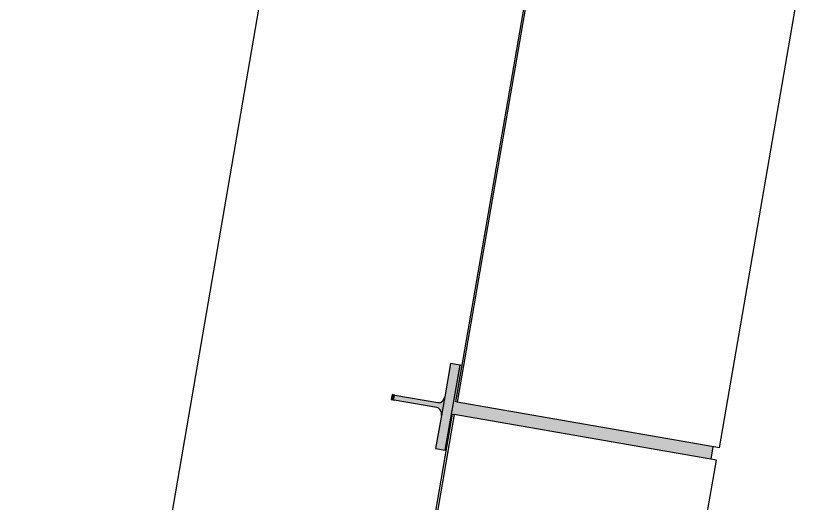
# Model space of a CAD drawing. Header units: metres. Extents: x -1164 to -1017, y 3 to 563.
# Drawn here: x -1069.359 to -1067.76, y 539.705 to 540.677 of the extents above; entities that cross this region are included whole.
import ezdxf

# ---------------------------------------------------------------- set-up
doc = ezdxf.new("R2010")
doc.units = ezdxf.units.M
doc.layers.add('A-DETL-GENF', color=7, linetype='Continuous', lineweight=9)
doc.layers.add('A-GENM', color=7, linetype='Continuous', lineweight=35)

# ---------------------------------------------------------------- blocks, each defined once
blk = doc.blocks.new('BR08_SCREEN_PANEL - NORTH PANEL-5584287-DRG 2873021 - motorway level drainage')
at = {"layer": 'A-GENM', "color": 254, "lineweight": 25, "true_color": 0xd4d4d4}
for p, q in [((-1137.036, 538.7261), (-1136.8364, 539.884)), ((-1136.8335, 539.8835), (-1137.0331, 538.7256)), ((-1136.8364, 539.884), (-1136.8335, 539.8835)), ((-1136.3117, 539.7926), (-1136.8335, 539.8835)), ((-1136.5113, 538.6347), (-1136.3117, 539.7926))]:
    blk.add_line(p, q, dxfattribs=at)
blk = doc.blocks.new('BR08_SCREEN_PANEL - NORTH PANEL-5584288-DRG 2873021 - motorway level drainage')
at = {"layer": 'A-GENM', "color": 254, "lineweight": 25, "true_color": 0xd4d4d4}
for p, q in [((-1136.83, 539.9082), (-1136.6304, 541.0662)), ((-1136.6275, 541.0657), (-1136.8271, 539.9077)), ((-1136.3054, 539.8168), (-1136.1057, 540.9748)), ((-1136.8271, 539.9077), (-1136.83, 539.9082)), ((-1136.3054, 539.8168), (-1136.8271, 539.9077))]:
    blk.add_line(p, q, dxfattribs=at)
blk = doc.blocks.new('BR08_GEN_POST_0 - 360UB_BASE-TRANS-5584171-DRG 2873021 - motorway level drainage')
at = {"layer": 'A-GENM', "lineweight": 25, "true_color": 0xcbc2be}
for points in [[(-0.019, 0.5432), (0.0129, 0.5444), (0.0078, 0.548), (0.0054, 0.5523), (0.005, 0.5549), (0.005, 0.6412), (-0.005, 0.6412), (-0.0061, 0.5504), (-0.0081, 0.5476), (-0.0138, 0.5441), (-0.0168, 0.5434)], [(-0.005, 0.6412), (0.005, 0.6412), (0.0048, 0.647), (-0.005, 0.646), (-0.005, 0.6423)], [(-0.086, 0.5239), (0.086, 0.5239), (0.086, 0.5432), (-0.086, 0.5432), (-0.086, 0.5315)], [(-0.0125, 0), (0.0125, 0), (0.0125, 0.5196), (0.086, 0.5197), (0.086, 0.5239), (-0.086, 0.5239), (-0.086, 0.5216), (-0.0125, 0.5217), (-0.0125, 0.004)]]:
    blk.add_hatch(color=9, dxfattribs=at).paths.add_polyline_path(points)
at = {"layer": 'A-GENM', "color": 254, "lineweight": 25, "true_color": 0xd4d4d4}
for p, q in [((0.005, 0.647), (-0.005, 0.647)), ((-0.005, 0.647), (-0.005, 0.6412)), ((-0.005, 0.5549), (-0.005, 0.6412)), ((0.005, 0.6412), (0.005, 0.647)), ((0.005, 0.6412), (0.005, 0.5549)), ((-0.019, 0.5432), (-0.086, 0.5432)), ((-0.086, 0.5432), (-0.086, 0.5239)), ((0.019, 0.5432), (-0.019, 0.5432)), ((0.086, 0.5432), (0.019, 0.5432)), ((0.086, 0.5239), (0.086, 0.5432)), ((-0.086, 0.5239), (0.086, 0.5239)), ((-0.086, 0.5239), (-0.086, 0.5216)), ((0.086, 0.5197), (0.086, 0.5239)), ((-0.0125, 0), (0.0125, 0)), ((-0.0125, 0), (0.0125, 0))]:
    blk.add_line(p, q, dxfattribs=at)
at = {"layer": 'A-GENM', "color": 254, "lineweight": 25, "true_color": 0xd4d4d4, "flags": 128}
for points in [[(-0.019, 0.5432), (-0.0159, 0.5435), (-0.0129, 0.5444), (-0.0103, 0.5458), (-0.0081, 0.5476), (-0.0064, 0.5498), (-0.0054, 0.5523), (-0.005, 0.5549)], [(0.005, 0.5549), (0.0054, 0.5523), (0.0064, 0.5498), (0.0081, 0.5476), (0.0103, 0.5458), (0.0129, 0.5444), (0.0159, 0.5435), (0.019, 0.5432)]]:
    blk.add_lwpolyline(points, dxfattribs=at)

msp = doc.modelspace()

# ---------------------------------------------------------------- linework, layer by layer
at = {"layer": 'A-DETL-GENF', "color": 161, "lineweight": 25, "true_color": 0xa3a3ff}
msp.add_line((-1074.1565546, 509.9863047), (-1068.4121644, 543.388454), dxfattribs=at)

# ---------------------------------------------------------------- block references
at = {"layer": 'A-GENM', "color": 254, "lineweight": 25, "true_color": 0xd4d4d4}
for name in ['BR08_SCREEN_PANEL - NORTH PANEL-5584288-DRG 2873021 - motorway level drainage', 'BR08_SCREEN_PANEL - NORTH PANEL-5584287-DRG 2873021 - motorway level drainage']:
    msp.add_blockref(name, (68.3458246, 0), dxfattribs=at)
at = {"layer": 'A-GENM', "color": 254, "lineweight": 25, "true_color": 0xd4d4d4, "rotation": 80.11694433938372}
msp.add_blockref('BR08_GEN_POST_0 - 360UB_BASE-TRANS-5584171-DRG 2873021 - motorway level drainage', (-1067.974463, 539.8067762), dxfattribs=at)

doc.saveas('drawing.dxf')
